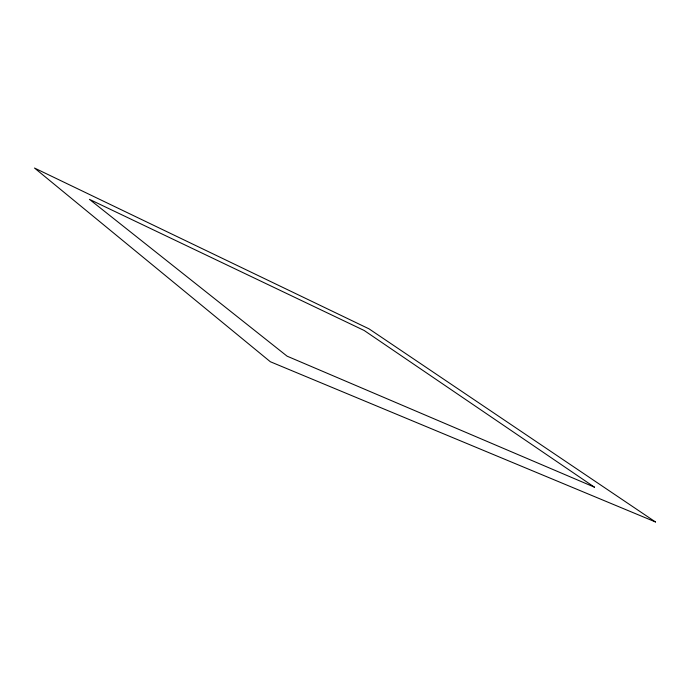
<?xml version="1.0" encoding="UTF-8"?>
<svg xmlns="http://www.w3.org/2000/svg" width="690" height="690" viewBox="0 0 690 690"><rect width="100%" height="100%" fill="white"/><g stroke="black" fill="none" stroke-linecap="round" stroke-linejoin="round"><path stroke-width="1.03" d="M655.5 521.968L270.342 361.741L34.5 168.032L369.064 328.88L655.5 521.968M594.513 487.209L287.092 356.169L89.415 199.332L364.208 330.501L594.513 487.209"/></g></svg>
